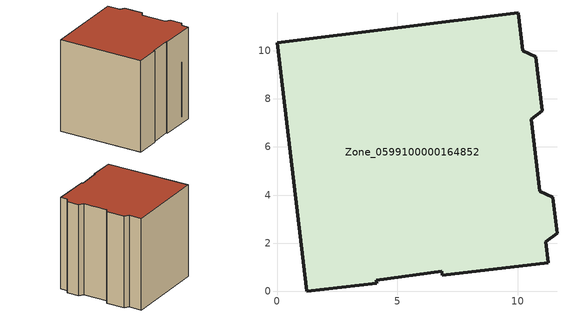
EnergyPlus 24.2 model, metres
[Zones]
Zone_0599100000164852
 floor ground (C_G): 4.13,0.34 1.24,0 0,10.32 10.02,11.58 10.21,10 10.74,9.75 11.01,7.51 10.55,7.15 10.91,4.16 11.45,3.9 11.63,2.42 11.17,2.06 11.27,1.18 6.86,0.66 6.84,0.84 4.12,0.47 z0
 wall outside (C_F): 6.86,0.66 11.27,1.18 11.17,2.06 11.63,2.42 11.45,3.9 10.91,4.16 10.55,7.15 11.01,7.51 10.74,9.75 10.21,10 10.02,11.58 0,10.32 1.24,0 4.13,0.34 4.12,0.47 6.84,0.84 6.86,0.66 z0:11.19
 roof outside (C_R): 1.24,0 4.13,0.34 4.12,0.47 6.84,0.84 6.86,0.66 11.27,1.18 11.17,2.06 11.63,2.42 11.45,3.9 10.91,4.16 10.55,7.15 11.01,7.51 10.74,9.75 10.21,10 10.02,11.58 0,10.32 z11.19
[BUILDING]
Pand.0599100000164852: North Axis=0; Terrain=City; Loads Convergence Tolerance Value=0.04; Temperature Convergence Tolerance Value=0.4; Solar Distribution=FullExterior; Maximum Number of Warmup Days=25; Minimum Number of Warmup Days=1
[Site:Location]
Rotterdam.The.Hague.AP_ZH_NLD Design_Conditions: Latitude=51.96; Longitude=4.45; Time Zone=1; Elevation=-4.5
[SITE:GROUNDTEMPERATURE:BUILDINGSURFACE]
18, 18, 18, 18, 18, 18, 18, 18, 18, 18, 18, 18
[MATERIAL] Thermal Absorptance=0.9; Solar Absorptance=0.7; Visible Absorptance=0.7
Name | Roughness | Thickness | Conductivity | Density | Specific Heat
G.TC.1946 | MediumSmooth | 0.15 | 1 | 540 | 1210
F.TC.1946 | Rough | 0.3 | 0.857143 | 1920 | 840
R.TC.1946 | MediumRough | 0.2 | 0.909091 | 1500 | 1000
[CONSTRUCTION]
C_G: G.TC.1946
C_F: F.TC.1946
C_R: R.TC.1946
[ZONE]
Zone_0599100000164852: Type=1; Multiplier=1; Ceiling Height=Autocalculate; Volume=Autocalculate; Floor Area=autocalculate; Part of Total Floor Area=Yes
[ZONEINFILTRATION:DESIGNFLOWRATE]
Infil_Zone_0599100000164852: Zone or ZoneList or Space or SpaceList=Zone_0599100000164852; Schedule=AlwaysOn; Design Flow Rate Calculation Method=Flow/Area; Flow Rate per Floor Area=0.003; Constant Term Coefficient=1; Temperature Term Coefficient=0; Velocity Term Coefficient=0; Velocity Squared Term Coefficient=0
[HVACTEMPLATE:ZONE:IDEALLOADSAIRSYSTEM]
Zone_0599100000164852: Maximum Heating Supply Air Temperature=50; Minimum Cooling Supply Air Temperature=13; Maximum Heating Supply Air Humidity Ratio=0.0156; Minimum Cooling Supply Air Humidity Ratio=0.0077; Heating Limit=NoLimit; Cooling Limit=NoLimit; Dehumidification Control Type=ConstantSensibleHeatRatio; Cooling Sensible Heat Ratio=0.7; Dehumidification Setpoint=60; Humidification Control Type=None; Humidification Setpoint=30; Outdoor Air Method=None; Outdoor Air Flow Rate per Person=0.00944; Outdoor Air Flow Rate per Zone Floor Area=0; Outdoor Air Flow Rate per Zone=0; Demand Controlled Ventilation Type=None; Outdoor Air Economizer Type=NoEconomizer; Heat Recovery Type=None; Sensible Heat Recovery Effectiveness=0.7; Latent Heat Recovery Effectiveness=0.65
[ZONECONTROL:THERMOSTAT]
ThermostatControl_Zone_0599100000164852: Zone or ZoneList=Zone_0599100000164852; Control Type Schedule=DualSetpointControlType; Control 1=Thermostat_Zone_0599100000164852; Temperature Difference Between Cutout And Setpoint=0
[THERMOSTATSETPOINT:DUALSETPOINT]
Thermostat_Zone_0599100000164852: Heating Setpoint Temperature Schedule=HeatingSetpoint_Zone_0599100000164852; Cooling Setpoint Temperature Schedule=CoolingSetpoint_Zone_0599100000164852
[SCHEDULE:COMPACT]
HeatingSetpoint_Zone_0599100000164852: Through: 12/31, For: AllDays, Until: 24:00, 21
CoolingSetpoint_Zone_0599100000164852: Through: 12/31, For: AllDays, Until: 24:00, 24
DualSetpointControlType: Through: 12/31, For: AllDays, Until: 24:00, 4
AlwaysOn: Through: 12/31, For: AllDays, Until: 24:00, 1
